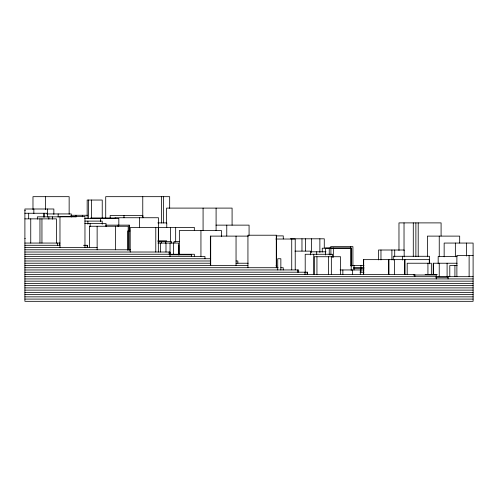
<?xml version="1.0" encoding="UTF-8"?>
<svg xmlns="http://www.w3.org/2000/svg" width="498" height="498" viewBox="0 0 498 498"><rect width="100%" height="100%" fill="white"/><g stroke="black" fill="none" stroke-linecap="round" stroke-linejoin="round"><path stroke-width="0.75" d="M24.9 210.567L25.305 210.567M24.9 213.256L47.466 213.256M46.694 213.928L71.27 213.928L71.27 217.004M70.822 215.273L87.598 215.273M76.275 216.842L37.356 216.842L37.356 219.151M115.094 217.738L158.457 217.738L158.457 240.82M90.617 217.962L115.2 217.962M84.666 218.41L118.829 218.41L118.829 225.395M24.9 218.859L56.436 218.859L56.436 243.061M84.847 221.1L102.215 221.1L102.215 224.212M157.822 222.892L166.762 222.892L166.762 227.549M84.816 223.565L106.062 223.565L106.062 226.658M105.458 225.133L129.387 225.133L129.387 231.109M215.951 225.133L249.075 225.133L249.075 235.218M158.289 227.374L194.326 227.374L194.326 230.474M130.034 230.96L127.743 230.96L127.743 250.313M276.434 235.89L283.275 235.89L283.275 238.922M248.34 236.114L210.355 236.114L210.355 265.471M24.9 238.579L25.305 238.579M290.402 238.803L324.279 238.803L324.279 247.948M275.842 239.028L295.227 239.028L295.227 269.816M157.847 240.82L166.712 240.82M157.903 241.381L171.337 241.381L171.337 243.061M179.268 241.493L174.039 241.493L174.039 242.943M24.9 243.061L60.003 243.061M157.903 243.061L178.633 243.061L178.633 254.266M24.9 245.302L59.978 245.302M83.465 245.302L87.467 245.302L87.467 247.543M24.9 247.543L97.135 247.543M24.9 249.784L130.594 249.784M294.978 251.129L310.621 251.129L310.621 254.889M310.503 251.801L326.003 251.801M24.9 252.025L169.961 252.025L169.961 256.507M169.164 252.586L169.961 252.586M24.9 254.266L194.369 254.266L194.332 256.507M169.961 254.827L191.425 254.827M473.1 255.387L456.884 255.387L456.884 276.676M24.9 256.507L204.964 256.507L204.964 258.748M457.133 256.507L438.172 256.507L438.172 263.492M24.9 258.748L210.698 258.748M429.569 259.645L363.384 259.645L363.384 274.354M24.9 260.989L210.698 260.989M236.046 260.989L237.857 260.989L237.857 263.23M24.9 263.23L210.698 263.23M236.046 263.23L248.216 263.23M457.133 263.23L433.216 263.23L433.216 274.435M24.9 265.471L247.936 265.471M276.048 265.471L276.707 265.471L276.707 267.712M350.997 265.471L364.001 265.471M457.183 265.471L449.794 265.471L449.794 276.676M24.9 267.712L278.164 267.712M280.853 267.712L283.231 267.712L283.231 269.953M353.505 267.712L364.001 267.712M353.505 268.273L364.001 268.273M24.9 269.953L298.688 269.953L298.688 272.194M340.072 269.953L364.001 269.953M24.9 272.194L307.577 272.194L307.577 274.435M360.048 272.194L363.97 272.194M24.9 274.435L414.834 274.435L414.834 276.676M425.124 274.435L437.294 274.435M413.278 274.996L436.254 274.996L436.254 278.917M24.9 276.676L473.1 276.676M435.806 277.237L448.057 277.237M24.9 278.917L473.1 278.917M24.9 281.158L473.1 281.158M24.9 283.399L473.1 283.399M24.9 285.64L473.1 285.64M24.9 287.881L473.1 287.881M24.9 290.122L473.1 290.122M24.9 292.363L473.1 292.363M24.9 294.604L473.1 294.604M24.9 296.845L473.1 296.845M24.9 299.086L473.1 299.086M469.122 255.387L469.122 276.676M466.452 243.061L466.452 256.047M459.685 242.999L459.685 236.114L427.384 236.114L427.384 256.775M455.359 243.061L455.359 256.812M454.917 265.471L454.917 276.676M448.057 276.676L448.057 278.917M447.092 263.23L447.092 276.676M444.154 256.812L444.154 243.061L473.1 243.061L473.1 301.327L24.9 301.327L24.9 208.998L53.852 208.998L53.852 214.433M441.091 235.952L441.091 222.892L398.973 222.892L398.973 250.55M439.248 236.114L439.248 256.775M439.236 263.23L439.236 276.676M433.385 263.23L433.385 274.435M431.343 274.435L431.343 263.23L407.19 263.23L407.19 274.435M429.519 263.834L429.519 256.283L393.252 256.283L393.252 260.062M429.288 259.645L429.288 263.517M427.931 263.23L427.931 274.435M418.202 222.892L418.202 256.7M415.88 222.892L415.88 256.7M413.29 222.892L413.29 256.7M404.874 259.645L404.874 274.354M404.787 259.645L404.787 274.354M404.538 259.645L404.538 274.354M404.177 256.868L404.177 250.008L378.517 250.008L378.517 259.912M404.027 222.892L404.027 250.55M402.471 256.283L402.471 260.062M394.709 250.008L394.709 256.868M394.528 259.645L394.528 274.354M391.895 250.008L391.895 259.912M388.957 259.645L388.957 274.354M388.577 259.645L388.577 274.354M380.97 250.008L380.97 259.912M363.696 259.645L363.696 274.354M360.913 265.471L360.913 267.712M360.913 268.273L360.913 272.194M360.315 269.953L360.315 274.435M354.034 265.471L354.034 269.953M352.92 265.944L352.92 246.647L330.666 246.647L330.666 248.191M352.64 269.953L352.64 274.435M351.215 270.476L351.215 247.992L325.493 247.992L325.493 254.97M351.152 265.951L351.152 248.216L322.256 248.216L322.256 252.069M351.015 248.216L351.015 265.951M350.704 246.647L350.704 248.191M342.861 269.953L342.861 274.435M340.557 274.435L340.557 256.731L314.238 256.731L314.238 274.435M333.349 247.992L333.349 257.292M332.602 257.366L332.602 254.266L305.206 254.266L305.206 272.885M331.344 256.731L331.344 274.435M330.909 247.992L330.909 254.97M329.253 247.992L329.253 254.97M328.406 256.731L328.406 274.435M319.872 238.803L319.872 252.517M316.94 256.731L316.94 274.435M316.703 251.801L316.703 254.82M313.771 254.266L313.771 274.435M311.387 238.803L311.387 252.517M307.166 272.194L307.166 274.435M305.467 238.803L305.467 250.992M304.994 272.194L304.994 274.435M301.969 238.803L301.969 250.992M297.692 269.953L297.692 272.194M291.728 239.028L291.728 269.816M280.853 269.953L280.853 258.748L277.735 258.748L277.735 269.953M276.378 267.712L276.378 235.218L247.936 235.218L247.936 267.712M276.278 235.218L276.278 267.712M236.046 236.114L236.046 265.471M232.087 225.183L232.087 208.102L166.531 208.102L166.531 223.633M226.764 225.133L226.764 235.996M221.411 236.6L221.411 230.512L179.361 230.512L179.361 254.858M216.095 208.102L216.095 230.618M210.698 236.114L210.698 265.471M203.078 208.102L203.078 230.618M200.943 230.512L200.943 256.383M191.425 254.266L191.425 256.507M178.732 245.302L178.732 255.013M175.663 227.374L175.663 242.115M173.609 243.061L173.609 254.266M170.559 227.374L170.559 242.115M170.042 243.061L170.042 254.266M169.669 208.295L169.669 196.673L105.713 196.673L105.713 218.367M169.164 252.025L169.164 254.266M165.983 243.061L165.983 252.025M165.716 241.381L165.716 243.061M163.562 196.673L163.562 223.017M161.626 196.673L161.626 223.017M161.476 241.381L161.476 243.061M160.599 243.061L160.599 252.025M158.769 241.381L158.769 243.061M158.345 252.025L158.345 227.598L130.202 227.598L130.202 252.025M155.781 227.598L155.781 252.025M142.876 217.8L142.876 215.497L110.176 215.497L110.176 218.566M142.764 196.673L142.764 217.595M139.446 217.738L139.446 227.742M129.15 231.856L129.15 250.475M129.119 225.133L129.119 231.109M128.191 249.784L128.191 226.254L89.484 226.254L89.484 247.506M123.983 215.497L123.983 217.8M118.113 225.133L118.113 226.627M115.48 226.254L115.48 249.784M102.233 218.504L102.233 200.034L87.169 200.034L87.169 218.504M100.546 218.41L100.546 221.51M97.135 226.254L97.135 249.784M91.408 200.034L91.408 218.504M90.132 223.565L90.132 226.658M88.507 200.034L88.507 218.504M87.897 221.1L87.897 224.212M87.194 245.302L87.194 247.543M84.965 247.543L84.965 216.393L59.978 216.393L59.978 247.543M82.357 215.273L82.357 216.817M75.964 215.273L75.964 216.817M69.147 214.24L69.147 196.673L32.98 196.673L32.98 209.658M59.636 243.061L59.636 245.302M58.16 213.928L58.16 217.004M57.531 243.061L57.531 245.302M52.427 216.842L52.427 219.151M48.86 216.842L48.86 219.151M47.435 208.998L47.466 217.078M45.43 196.673L45.43 209.658M44.633 213.256L44.633 217.078M43.475 213.256L43.475 217.078M41.944 218.859L41.944 243.061M39.958 218.859L39.958 243.061M33.845 208.998L33.845 213.654M30.745 218.859L30.745 243.061M28.672 213.256L28.672 218.603"/></g></svg>
